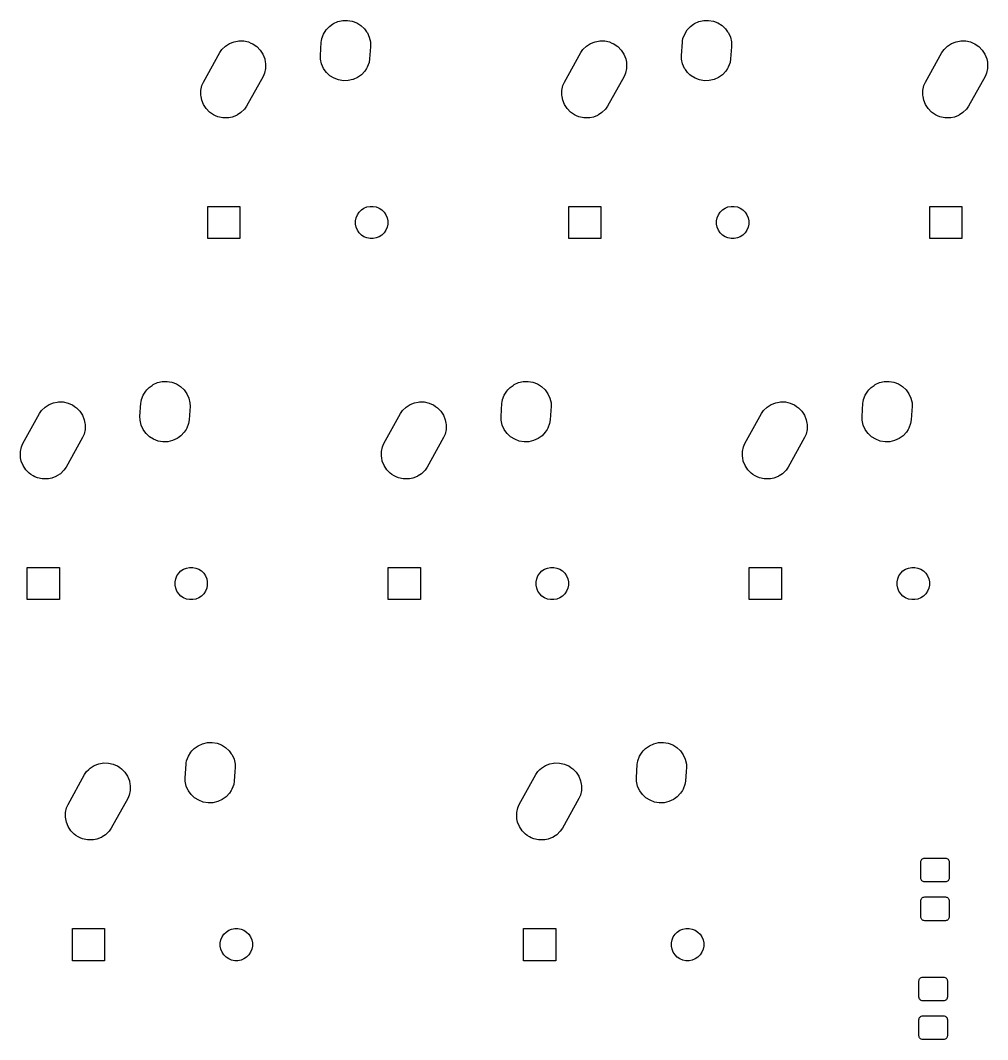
# Model space of a CAD drawing. Extents: x -4 to 377, y -6 to 112.
# Drawn here: x 81.3 to 132.4, y -6 to 47.8 of the extents above; entities that cross this region are included whole.
import ezdxf

# ---------------------------------------------------------------- set-up
doc = ezdxf.new("R2010")
doc.units = 0
doc.header["$MEASUREMENT"] = 0
doc.layers.add('BLACK', color=7, linetype='CONTINUOUS')

msp = doc.modelspace()

# ---------------------------------------------------------------- linework, layer by layer
at = {"layer": 'BLACK', "linetype": 'CONTINUOUS'}
for p, q in [((97.4747, 47.2479), (97.6503, 47.4345)), ((97.6503, 47.4345), (97.8066, 47.5458)), ((97.8066, 47.5458), (97.859, 47.5832)), ((97.859, 47.5832), (98.0927, 47.6883)), ((98.0927, 47.6883), (98.0928, 47.6883)), ((98.0928, 47.6883), (98.3425, 47.7459)), ((98.3425, 47.7459), (98.5986, 47.7536)), ((98.5986, 47.7536), (98.5986, 47.7536)), ((98.5986, 47.7536), (98.8514, 47.7112)), ((98.8514, 47.7112), (99.091, 47.6203)), ((99.091, 47.6203), (99.3083, 47.4844)), ((99.3083, 47.4844), (99.4949, 47.3087)), ((116.525, 47.2479), (116.7, 47.4345)), ((116.7, 47.4345), (116.857, 47.5458)), ((116.857, 47.5458), (116.909, 47.5832)), ((116.909, 47.5832), (117.143, 47.6883)), ((117.143, 47.6883), (117.392, 47.7459)), ((117.143, 47.6883), (117.143, 47.6883)), ((117.392, 47.7459), (117.649, 47.7536)), ((117.649, 47.7536), (117.649, 47.7536)), ((117.649, 47.7536), (117.901, 47.7112)), ((117.901, 47.7112), (118.141, 47.6203)), ((118.141, 47.6203), (118.358, 47.4844)), ((118.358, 47.4844), (118.545, 47.3087)), ((97.228, 46.6729), (97.2479, 46.791)), ((97.2479, 46.791), (97.3388, 47.0306)), ((97.3388, 47.0306), (97.4747, 47.2479)), ((99.4949, 47.3087), (99.6062, 47.1525)), ((99.6062, 47.1525), (99.6436, 47.1)), ((99.6436, 47.1), (99.7487, 46.8663)), ((99.7487, 46.8663), (99.7487, 46.8663)), ((99.7487, 46.8663), (99.8063, 46.6166)), ((116.278, 46.6729), (116.298, 46.791)), ((116.298, 46.791), (116.389, 47.0306)), ((116.389, 47.0306), (116.525, 47.2479)), ((118.545, 47.3087), (118.656, 47.1525)), ((118.656, 47.1525), (118.694, 47.1)), ((118.694, 47.1), (118.799, 46.8663)), ((118.799, 46.8663), (118.799, 46.8663)), ((118.799, 46.8663), (118.856, 46.6166)), ((91.9734, 46.2155), (92.1575, 46.3938)), ((92.1575, 46.3938), (92.3729, 46.5327)), ((92.3729, 46.5327), (92.6112, 46.6269)), ((92.6112, 46.6269), (92.7902, 46.6595)), ((92.7902, 46.6595), (92.8633, 46.6729)), ((92.8633, 46.6729), (93.1196, 46.6687)), ((93.1196, 46.6687), (93.3701, 46.6147)), ((93.3701, 46.6147), (93.5034, 46.5569)), ((93.5034, 46.5569), (93.6052, 46.5128)), ((93.6052, 46.5128), (93.7167, 46.4357)), ((93.7167, 46.4357), (93.816, 46.367)), ((93.816, 46.367), (93.816, 46.367)), ((93.816, 46.367), (93.9943, 46.1829)), ((97.1679, 45.8954), (97.2161, 46.6016)), ((97.2161, 46.6016), (97.228, 46.6729)), ((99.8078, 46.3618), (99.7639, 45.7184)), ((99.8063, 46.6166), (99.8121, 46.4246)), ((99.8121, 46.4246), (99.8078, 46.3618)), ((111.023, 46.2155), (111.208, 46.3938)), ((111.208, 46.3938), (111.423, 46.5327)), ((111.423, 46.5327), (111.661, 46.6269)), ((111.661, 46.6269), (111.84, 46.6595)), ((111.84, 46.6595), (111.913, 46.6729)), ((111.913, 46.6729), (112.17, 46.6687)), ((112.17, 46.6687), (112.42, 46.6147)), ((112.42, 46.6147), (112.553, 46.5569)), ((112.553, 46.5569), (112.655, 46.5128)), ((112.655, 46.5128), (112.767, 46.4357)), ((112.767, 46.4357), (112.866, 46.367)), ((112.866, 46.367), (112.866, 46.367)), ((112.866, 46.367), (113.044, 46.1829)), ((116.218, 45.8954), (116.266, 46.6016)), ((116.266, 46.6016), (116.278, 46.6729)), ((118.858, 46.3618), (118.814, 45.7184)), ((118.856, 46.6166), (118.862, 46.4246)), ((118.862, 46.4246), (118.858, 46.3618)), ((130.073, 46.2155), (130.258, 46.3938)), ((130.258, 46.3938), (130.473, 46.5327)), ((130.473, 46.5327), (130.711, 46.6269)), ((130.711, 46.6269), (130.89, 46.6595)), ((130.89, 46.6595), (130.963, 46.6729)), ((130.963, 46.6729), (131.22, 46.6687)), ((131.22, 46.6687), (131.47, 46.6147)), ((131.47, 46.6147), (131.603, 46.5569)), ((131.603, 46.5569), (131.705, 46.5128)), ((131.705, 46.5128), (131.817, 46.4357)), ((131.817, 46.4357), (131.916, 46.367)), ((131.916, 46.367), (131.916, 46.367)), ((131.916, 46.367), (132.094, 46.1829)), ((90.9912, 44.4859), (91.8642, 46.0575)), ((91.8642, 46.0575), (91.9734, 46.2155)), ((91.9734, 46.2155), (91.9734, 46.2155)), ((93.9943, 46.1829), (94.1332, 45.9675)), ((94.1332, 45.9675), (94.2274, 45.7292)), ((94.2274, 45.7292), (94.26, 45.5502)), ((97.1729, 45.7292), (97.1679, 45.8954)), ((97.1737, 45.7034), (97.1729, 45.7292)), ((99.7639, 45.7184), (99.7321, 45.529)), ((110.041, 44.4859), (110.914, 46.0575)), ((110.914, 46.0575), (111.023, 46.2155)), ((111.023, 46.2155), (111.023, 46.2155)), ((113.044, 46.1829), (113.183, 45.9675)), ((113.183, 45.9675), (113.277, 45.7292)), ((113.277, 45.7292), (113.31, 45.5502)), ((116.223, 45.7292), (116.218, 45.8954)), ((116.224, 45.7034), (116.223, 45.7292)), ((118.814, 45.7184), (118.782, 45.529)), ((129.091, 44.4859), (129.964, 46.0575)), ((129.964, 46.0575), (130.073, 46.2155)), ((130.073, 46.2155), (130.073, 46.2155)), ((132.094, 46.1829), (132.233, 45.9675)), ((132.233, 45.9675), (132.327, 45.7292)), ((132.327, 45.7292), (132.36, 45.5502)), ((94.2692, 45.2208), (94.2152, 44.9703)), ((94.26, 45.5502), (94.2734, 45.4771)), ((94.2734, 45.4771), (94.2692, 45.2208)), ((97.2313, 45.4537), (97.1737, 45.7034)), ((97.3364, 45.22), (97.2313, 45.4537)), ((97.3738, 45.1675), (97.3364, 45.22)), ((99.5978, 45.22), (99.5053, 45.0721)), ((99.6412, 45.2894), (99.5978, 45.22)), ((99.7321, 45.529), (99.6412, 45.2894)), ((113.319, 45.2208), (113.265, 44.9703)), ((113.31, 45.5502), (113.323, 45.4771)), ((113.323, 45.4771), (113.319, 45.2208)), ((116.281, 45.4537), (116.224, 45.7034)), ((116.386, 45.22), (116.281, 45.4537)), ((116.424, 45.1675), (116.386, 45.22)), ((118.648, 45.22), (118.555, 45.0721)), ((118.691, 45.2894), (118.648, 45.22)), ((118.782, 45.529), (118.691, 45.2894)), ((132.369, 45.2208), (132.315, 44.9703)), ((132.36, 45.5502), (132.373, 45.4771)), ((132.373, 45.4771), (132.369, 45.2208)), ((94.1388, 44.7941), (93.2658, 43.2225)), ((94.2152, 44.9703), (94.1388, 44.7941)), ((97.4851, 45.0113), (97.3738, 45.1675)), ((97.6187, 44.8855), (97.4851, 45.0113)), ((97.6717, 44.8356), (97.6187, 44.8855)), ((97.889, 44.6997), (97.6717, 44.8356)), ((98.1286, 44.6088), (97.889, 44.6997)), ((99.121, 44.7368), (98.8873, 44.6317)), ((99.1734, 44.7742), (99.121, 44.7368)), ((99.3297, 44.8855), (99.1734, 44.7742)), ((99.5053, 45.0721), (99.3297, 44.8855)), ((113.189, 44.7941), (112.316, 43.2225)), ((113.265, 44.9703), (113.189, 44.7941)), ((116.535, 45.0113), (116.424, 45.1675)), ((116.669, 44.8855), (116.535, 45.0113)), ((116.722, 44.8356), (116.669, 44.8855)), ((116.939, 44.6997), (116.722, 44.8356)), ((117.179, 44.6088), (116.939, 44.6997)), ((118.171, 44.7368), (117.937, 44.6317)), ((118.223, 44.7742), (118.171, 44.7368)), ((118.38, 44.8855), (118.223, 44.7742)), ((118.555, 45.0721), (118.38, 44.8855)), ((132.239, 44.7941), (131.366, 43.2225)), ((132.315, 44.9703), (132.239, 44.7941)), ((90.8608, 44.0592), (90.9148, 44.3097)), ((90.9148, 44.3097), (90.9912, 44.4859)), ((98.3814, 44.5664), (98.1286, 44.6088)), ((98.6375, 44.5741), (98.3814, 44.5664)), ((98.3814, 44.5664), (98.3814, 44.5664)), ((98.8872, 44.6317), (98.6375, 44.5741)), ((98.8873, 44.6317), (98.8872, 44.6317)), ((109.911, 44.0592), (109.965, 44.3097)), ((109.965, 44.3097), (110.041, 44.4859)), ((117.431, 44.5664), (117.179, 44.6088)), ((117.688, 44.5741), (117.431, 44.5664)), ((117.431, 44.5664), (117.431, 44.5664)), ((117.937, 44.6317), (117.688, 44.5741)), ((117.937, 44.6317), (117.937, 44.6317)), ((128.961, 44.0592), (129.015, 44.3097)), ((129.015, 44.3097), (129.091, 44.4859)), ((90.8566, 43.8029), (90.8608, 44.0592)), ((90.87, 43.7298), (90.8566, 43.8029)), ((90.9026, 43.5508), (90.87, 43.7298)), ((109.907, 43.8029), (109.911, 44.0592)), ((109.92, 43.7298), (109.907, 43.8029)), ((109.953, 43.5508), (109.92, 43.7298)), ((128.957, 43.8029), (128.961, 44.0592)), ((128.97, 43.7298), (128.957, 43.8029)), ((129.003, 43.5508), (128.97, 43.7298)), ((90.9968, 43.3125), (90.9026, 43.5508)), ((91.1357, 43.0971), (90.9968, 43.3125)), ((91.314, 42.913), (91.1357, 43.0971)), ((93.1566, 43.0645), (92.9725, 42.8862)), ((93.2658, 43.2225), (93.1566, 43.0645)), ((93.1566, 43.0645), (93.1566, 43.0645)), ((110.047, 43.3125), (109.953, 43.5508)), ((110.186, 43.0971), (110.047, 43.3125)), ((110.364, 42.913), (110.186, 43.0971)), ((112.207, 43.0645), (112.022, 42.8862)), ((112.316, 43.2225), (112.207, 43.0645)), ((112.207, 43.0645), (112.207, 43.0645)), ((129.097, 43.3125), (129.003, 43.5508)), ((129.236, 43.0971), (129.097, 43.3125)), ((129.414, 42.913), (129.236, 43.0971)), ((131.257, 43.0645), (131.072, 42.8862)), ((131.366, 43.2225), (131.257, 43.0645)), ((131.257, 43.0645), (131.257, 43.0645)), ((91.4133, 42.8443), (91.314, 42.913)), ((91.314, 42.913), (91.314, 42.913)), ((91.5248, 42.7672), (91.4133, 42.8443)), ((91.6266, 42.7231), (91.5248, 42.7672)), ((91.7599, 42.6653), (91.6266, 42.7231)), ((92.0104, 42.6113), (91.7599, 42.6653)), ((92.2667, 42.6071), (92.0104, 42.6113)), ((92.3398, 42.6205), (92.2667, 42.6071)), ((92.5188, 42.6531), (92.3398, 42.6205)), ((92.7345, 42.7384), (92.5188, 42.6531)), ((92.7571, 42.7473), (92.7345, 42.7384)), ((92.788, 42.7672), (92.7571, 42.7473)), ((92.9725, 42.8862), (92.788, 42.7672)), ((110.463, 42.8443), (110.364, 42.913)), ((110.364, 42.913), (110.364, 42.913)), ((110.575, 42.7672), (110.463, 42.8443)), ((110.677, 42.7231), (110.575, 42.7672)), ((110.81, 42.6653), (110.677, 42.7231)), ((111.06, 42.6113), (110.81, 42.6653)), ((111.317, 42.6071), (111.06, 42.6113)), ((111.39, 42.6205), (111.317, 42.6071)), ((111.569, 42.6531), (111.39, 42.6205)), ((111.785, 42.7384), (111.569, 42.6531)), ((111.807, 42.7473), (111.785, 42.7384)), ((111.838, 42.7672), (111.807, 42.7473)), ((112.022, 42.8862), (111.838, 42.7672)), ((129.513, 42.8443), (129.414, 42.913)), ((129.414, 42.913), (129.414, 42.913)), ((129.625, 42.7672), (129.513, 42.8443)), ((129.727, 42.7231), (129.625, 42.7672)), ((129.86, 42.6653), (129.727, 42.7231)), ((130.11, 42.6113), (129.86, 42.6653)), ((130.367, 42.6071), (130.11, 42.6113)), ((130.44, 42.6205), (130.367, 42.6071)), ((130.619, 42.6531), (130.44, 42.6205)), ((130.835, 42.7384), (130.619, 42.6531)), ((130.857, 42.7473), (130.835, 42.7384)), ((130.888, 42.7672), (130.857, 42.7473)), ((131.072, 42.8862), (130.888, 42.7672)), ((91.219, 36.239), (91.219, 37.941)), ((91.219, 37.941), (92.921, 37.941)), ((92.921, 37.941), (92.921, 36.239)), ((99.209, 37.6325), (99.3275, 37.751)), ((99.3275, 37.751), (99.4669, 37.8441)), ((99.4669, 37.8441), (99.6218, 37.9083)), ((99.6218, 37.9083), (99.7862, 37.941)), ((99.7862, 37.941), (99.9538, 37.941)), ((99.9538, 37.941), (100.118, 37.9083)), ((100.118, 37.9083), (100.273, 37.8441)), ((100.273, 37.8441), (100.412, 37.751)), ((100.412, 37.751), (100.531, 37.6325)), ((110.269, 36.239), (110.269, 37.941)), ((110.269, 37.941), (111.971, 37.941)), ((111.971, 37.941), (111.971, 36.239)), ((118.259, 37.6325), (118.378, 37.751)), ((118.378, 37.751), (118.517, 37.8441)), ((118.517, 37.8441), (118.672, 37.9083)), ((118.672, 37.9083), (118.836, 37.941)), ((118.836, 37.941), (119.004, 37.941)), ((119.004, 37.941), (119.168, 37.9083)), ((119.168, 37.9083), (119.323, 37.8441)), ((119.323, 37.8441), (119.462, 37.751)), ((119.462, 37.751), (119.581, 37.6325)), ((129.319, 36.239), (129.319, 37.941)), ((129.319, 37.941), (131.021, 37.941)), ((131.021, 37.941), (131.021, 36.239)), ((99.019, 37.1738), (99.0517, 37.3382)), ((99.019, 37.0062), (99.019, 37.1738)), ((99.0517, 37.3382), (99.1159, 37.4931)), ((99.1159, 37.4931), (99.209, 37.6325)), ((100.531, 37.6325), (100.624, 37.4931)), ((100.624, 37.4931), (100.688, 37.3382)), ((100.688, 37.3382), (100.721, 37.1738)), ((100.721, 37.1738), (100.721, 37.0062)), ((118.069, 37.1738), (118.102, 37.3382)), ((118.069, 37.0062), (118.069, 37.1738)), ((118.102, 37.3382), (118.166, 37.4931)), ((118.166, 37.4931), (118.259, 37.6325)), ((119.581, 37.6325), (119.674, 37.4931)), ((119.674, 37.4931), (119.738, 37.3382)), ((119.738, 37.3382), (119.771, 37.1738)), ((119.771, 37.1738), (119.771, 37.0062)), ((99.0517, 36.8418), (99.019, 37.0062)), ((99.1159, 36.6869), (99.0517, 36.8418)), ((99.209, 36.5475), (99.1159, 36.6869)), ((100.624, 36.6869), (100.531, 36.5475)), ((100.688, 36.8418), (100.624, 36.6869)), ((100.721, 37.0062), (100.688, 36.8418)), ((118.102, 36.8418), (118.069, 37.0062)), ((118.166, 36.6869), (118.102, 36.8418)), ((118.259, 36.5475), (118.166, 36.6869)), ((119.674, 36.6869), (119.581, 36.5475)), ((119.738, 36.8418), (119.674, 36.6869)), ((119.771, 37.0062), (119.738, 36.8418)), ((92.921, 36.239), (91.219, 36.239)), ((99.3275, 36.429), (99.209, 36.5475)), ((99.4669, 36.3359), (99.3275, 36.429)), ((99.6218, 36.2717), (99.4669, 36.3359)), ((99.7862, 36.239), (99.6218, 36.2717)), ((99.9538, 36.239), (99.7862, 36.239)), ((100.118, 36.2717), (99.9538, 36.239)), ((100.273, 36.3359), (100.118, 36.2717)), ((100.412, 36.429), (100.273, 36.3359)), ((100.531, 36.5475), (100.412, 36.429)), ((111.971, 36.239), (110.269, 36.239)), ((118.378, 36.429), (118.259, 36.5475)), ((118.517, 36.3359), (118.378, 36.429)), ((118.672, 36.2717), (118.517, 36.3359)), ((118.836, 36.239), (118.672, 36.2717)), ((119.004, 36.239), (118.836, 36.239)), ((119.168, 36.2717), (119.004, 36.239)), ((119.323, 36.3359), (119.168, 36.2717)), ((119.462, 36.429), (119.323, 36.3359)), ((119.581, 36.5475), (119.462, 36.429)), ((131.021, 36.239), (129.319, 36.239)), ((88.2866, 28.4958), (88.339, 28.5332)), ((88.339, 28.5332), (88.5727, 28.6383)), ((88.5727, 28.6383), (88.5728, 28.6383)), ((88.5728, 28.6383), (88.8225, 28.6959)), ((88.8225, 28.6959), (89.0786, 28.7036)), ((89.0786, 28.7036), (89.0786, 28.7036)), ((89.0786, 28.7036), (89.3314, 28.6612)), ((89.3314, 28.6612), (89.571, 28.5703)), ((89.571, 28.5703), (89.7883, 28.4344)), ((107.337, 28.4958), (107.389, 28.5332)), ((107.389, 28.5332), (107.623, 28.6383)), ((107.623, 28.6383), (107.872, 28.6959)), ((107.623, 28.6383), (107.623, 28.6383)), ((107.872, 28.6959), (108.129, 28.7036)), ((108.129, 28.7036), (108.129, 28.7036)), ((108.129, 28.7036), (108.381, 28.6612)), ((108.381, 28.6612), (108.621, 28.5703)), ((108.621, 28.5703), (108.838, 28.4344)), ((126.387, 28.4958), (126.439, 28.5332)), ((126.439, 28.5332), (126.673, 28.6383)), ((126.673, 28.6383), (126.922, 28.6959)), ((126.673, 28.6383), (126.673, 28.6383)), ((126.922, 28.6959), (127.179, 28.7036)), ((127.179, 28.7036), (127.179, 28.7036)), ((127.179, 28.7036), (127.431, 28.6612)), ((127.431, 28.6612), (127.671, 28.5703)), ((127.671, 28.5703), (127.888, 28.4344)), ((87.7279, 27.741), (87.8188, 27.9806)), ((87.8188, 27.9806), (87.9547, 28.1979)), ((87.9547, 28.1979), (88.0119, 28.2587)), ((88.0119, 28.2587), (88.1303, 28.3845)), ((88.1303, 28.3845), (88.2866, 28.4958)), ((89.7883, 28.4344), (89.9749, 28.2587)), ((89.9749, 28.2587), (90.0862, 28.1024)), ((90.0862, 28.1024), (90.1236, 28.05)), ((90.1236, 28.05), (90.2287, 27.8163)), ((106.778, 27.741), (106.869, 27.9806)), ((106.869, 27.9806), (107.005, 28.1979)), ((107.005, 28.1979), (107.062, 28.2587)), ((107.062, 28.2587), (107.18, 28.3845)), ((107.18, 28.3845), (107.337, 28.4958)), ((108.838, 28.4344), (109.025, 28.2587)), ((109.025, 28.2587), (109.136, 28.1024)), ((109.136, 28.1024), (109.174, 28.05)), ((109.174, 28.05), (109.279, 27.8163)), ((125.828, 27.741), (125.919, 27.9806)), ((125.919, 27.9806), (126.055, 28.1979)), ((126.055, 28.1979), (126.112, 28.2587)), ((126.112, 28.2587), (126.23, 28.3845)), ((126.23, 28.3845), (126.387, 28.4958)), ((127.888, 28.4344), (128.075, 28.2587)), ((128.075, 28.2587), (128.186, 28.1024)), ((128.186, 28.1024), (128.224, 28.05)), ((128.224, 28.05), (128.329, 27.8163)), ((82.6375, 27.3438), (82.8529, 27.4827)), ((82.8529, 27.4827), (83.0912, 27.5769)), ((83.0912, 27.5769), (83.2702, 27.6095)), ((83.2702, 27.6095), (83.3433, 27.6229)), ((83.3433, 27.6229), (83.5996, 27.6187)), ((83.5996, 27.6187), (83.8501, 27.5647)), ((83.8501, 27.5647), (83.9834, 27.5069)), ((83.9834, 27.5069), (84.0852, 27.4628)), ((84.0852, 27.4628), (84.1967, 27.3857)), ((87.6479, 26.8454), (87.6961, 27.5516)), ((87.6961, 27.5516), (87.708, 27.6229)), ((87.708, 27.6229), (87.7279, 27.741)), ((90.2287, 27.8163), (90.2287, 27.8163)), ((90.2287, 27.8163), (90.2863, 27.5666)), ((90.2863, 27.5666), (90.2921, 27.3746)), ((101.688, 27.3438), (101.903, 27.4827)), ((101.903, 27.4827), (102.141, 27.5769)), ((102.141, 27.5769), (102.32, 27.6095)), ((102.32, 27.6095), (102.393, 27.6229)), ((102.393, 27.6229), (102.65, 27.6187)), ((102.65, 27.6187), (102.9, 27.5647)), ((102.9, 27.5647), (103.033, 27.5069)), ((103.033, 27.5069), (103.135, 27.4628)), ((103.135, 27.4628), (103.247, 27.3857)), ((106.698, 26.8454), (106.746, 27.5516)), ((106.746, 27.5516), (106.758, 27.6229)), ((106.758, 27.6229), (106.778, 27.741)), ((109.279, 27.8163), (109.279, 27.8163)), ((109.279, 27.8163), (109.336, 27.5666)), ((109.336, 27.5666), (109.342, 27.3746)), ((120.738, 27.3438), (120.953, 27.4827)), ((120.953, 27.4827), (121.191, 27.5769)), ((121.191, 27.5769), (121.37, 27.6095)), ((121.37, 27.6095), (121.443, 27.6229)), ((121.443, 27.6229), (121.7, 27.6187)), ((121.7, 27.6187), (121.95, 27.5647)), ((121.95, 27.5647), (122.083, 27.5069)), ((122.083, 27.5069), (122.185, 27.4628)), ((122.185, 27.4628), (122.297, 27.3857)), ((125.748, 26.8454), (125.796, 27.5516)), ((125.796, 27.5516), (125.808, 27.6229)), ((125.808, 27.6229), (125.828, 27.741)), ((128.329, 27.8163), (128.329, 27.8163)), ((128.329, 27.8163), (128.386, 27.5666)), ((128.386, 27.5666), (128.392, 27.3746)), ((81.4712, 25.4359), (82.3442, 27.0075)), ((82.3442, 27.0075), (82.4534, 27.1655)), ((82.4534, 27.1655), (82.6375, 27.3438)), ((82.4534, 27.1655), (82.4534, 27.1655)), ((84.1967, 27.3857), (84.296, 27.317)), ((84.296, 27.317), (84.296, 27.317)), ((84.296, 27.317), (84.4743, 27.1329)), ((84.4743, 27.1329), (84.6132, 26.9175)), ((84.6132, 26.9175), (84.7074, 26.6792)), ((90.2778, 27.1655), (90.2439, 26.6684)), ((90.2921, 27.3746), (90.2778, 27.1655)), ((100.521, 25.4359), (101.394, 27.0075)), ((101.394, 27.0075), (101.503, 27.1655)), ((101.503, 27.1655), (101.688, 27.3438)), ((101.503, 27.1655), (101.503, 27.1655)), ((103.247, 27.3857), (103.346, 27.317)), ((103.346, 27.317), (103.346, 27.317)), ((103.346, 27.317), (103.524, 27.1329)), ((103.524, 27.1329), (103.663, 26.9175)), ((103.663, 26.9175), (103.757, 26.6792)), ((109.328, 27.1655), (109.294, 26.6684)), ((109.342, 27.3746), (109.328, 27.1655)), ((119.571, 25.4359), (120.444, 27.0075)), ((120.444, 27.0075), (120.553, 27.1655)), ((120.553, 27.1655), (120.738, 27.3438)), ((120.553, 27.1655), (120.553, 27.1655)), ((122.297, 27.3857), (122.396, 27.317)), ((122.396, 27.317), (122.396, 27.317)), ((122.396, 27.317), (122.574, 27.1329)), ((122.574, 27.1329), (122.713, 26.9175)), ((122.713, 26.9175), (122.807, 26.6792)), ((128.378, 27.1655), (128.344, 26.6684)), ((128.392, 27.3746), (128.378, 27.1655)), ((84.7074, 26.6792), (84.74, 26.5002)), ((84.74, 26.5002), (84.7534, 26.4271)), ((84.7534, 26.4271), (84.7492, 26.1708)), ((87.6529, 26.6792), (87.6479, 26.8454)), ((87.6537, 26.6534), (87.6529, 26.6792)), ((87.7113, 26.4037), (87.6537, 26.6534)), ((87.8164, 26.17), (87.7113, 26.4037)), ((90.2121, 26.479), (90.1212, 26.2394)), ((90.2439, 26.6684), (90.2121, 26.479)), ((103.757, 26.6792), (103.79, 26.5002)), ((103.79, 26.5002), (103.803, 26.4271)), ((103.803, 26.4271), (103.799, 26.1708)), ((106.703, 26.6792), (106.698, 26.8454)), ((106.704, 26.6534), (106.703, 26.6792)), ((106.761, 26.4037), (106.704, 26.6534)), ((106.866, 26.17), (106.761, 26.4037)), ((109.262, 26.479), (109.171, 26.2394)), ((109.294, 26.6684), (109.262, 26.479)), ((122.807, 26.6792), (122.84, 26.5002)), ((122.84, 26.5002), (122.853, 26.4271)), ((122.853, 26.4271), (122.849, 26.1708)), ((125.753, 26.6792), (125.748, 26.8454)), ((125.754, 26.6534), (125.753, 26.6792)), ((125.811, 26.4037), (125.754, 26.6534)), ((125.916, 26.17), (125.811, 26.4037)), ((128.312, 26.479), (128.221, 26.2394)), ((128.344, 26.6684), (128.312, 26.479)), ((84.6952, 25.9203), (84.6188, 25.7441)), ((84.7492, 26.1708), (84.6952, 25.9203)), ((87.8538, 26.1175), (87.8164, 26.17)), ((87.9651, 25.9613), (87.8538, 26.1175)), ((88.0987, 25.8355), (87.9651, 25.9613)), ((88.1517, 25.7856), (88.0987, 25.8355)), ((89.8097, 25.8355), (89.6534, 25.7242)), ((89.9853, 26.0221), (89.8097, 25.8355)), ((90.0778, 26.17), (89.9853, 26.0221)), ((90.1212, 26.2394), (90.0778, 26.17)), ((103.745, 25.9203), (103.669, 25.7441)), ((103.799, 26.1708), (103.745, 25.9203)), ((106.904, 26.1175), (106.866, 26.17)), ((107.015, 25.9613), (106.904, 26.1175)), ((107.149, 25.8355), (107.015, 25.9613)), ((107.202, 25.7856), (107.149, 25.8355)), ((108.86, 25.8355), (108.703, 25.7242)), ((109.035, 26.0221), (108.86, 25.8355)), ((109.128, 26.17), (109.035, 26.0221)), ((109.171, 26.2394), (109.128, 26.17)), ((122.795, 25.9203), (122.719, 25.7441)), ((122.849, 26.1708), (122.795, 25.9203)), ((125.954, 26.1175), (125.916, 26.17)), ((126.065, 25.9613), (125.954, 26.1175)), ((126.199, 25.8355), (126.065, 25.9613)), ((126.252, 25.7856), (126.199, 25.8355)), ((127.91, 25.8355), (127.753, 25.7242)), ((128.085, 26.0221), (127.91, 25.8355)), ((128.178, 26.17), (128.085, 26.0221)), ((128.221, 26.2394), (128.178, 26.17)), ((81.3948, 25.2597), (81.4712, 25.4359)), ((84.6188, 25.7441), (83.7458, 24.1725)), ((88.369, 25.6497), (88.1517, 25.7856)), ((88.6086, 25.5588), (88.369, 25.6497)), ((88.8614, 25.5164), (88.6086, 25.5588)), ((89.1175, 25.5241), (88.8614, 25.5164)), ((88.8614, 25.5164), (88.8614, 25.5164)), ((89.3672, 25.5817), (89.1175, 25.5241)), ((89.3673, 25.5817), (89.3672, 25.5817)), ((89.601, 25.6868), (89.3673, 25.5817)), ((89.6534, 25.7242), (89.601, 25.6868)), ((100.445, 25.2597), (100.521, 25.4359)), ((103.669, 25.7441), (102.796, 24.1725)), ((107.419, 25.6497), (107.202, 25.7856)), ((107.659, 25.5588), (107.419, 25.6497)), ((107.911, 25.5164), (107.659, 25.5588)), ((108.168, 25.5241), (107.911, 25.5164)), ((107.911, 25.5164), (107.911, 25.5164)), ((108.417, 25.5817), (108.168, 25.5241)), ((108.651, 25.6868), (108.417, 25.5817)), ((108.417, 25.5817), (108.417, 25.5817)), ((108.703, 25.7242), (108.651, 25.6868)), ((119.495, 25.2597), (119.571, 25.4359)), ((122.719, 25.7441), (121.846, 24.1725)), ((126.469, 25.6497), (126.252, 25.7856)), ((126.709, 25.5588), (126.469, 25.6497)), ((126.961, 25.5164), (126.709, 25.5588)), ((127.218, 25.5241), (126.961, 25.5164)), ((126.961, 25.5164), (126.961, 25.5164)), ((127.467, 25.5817), (127.218, 25.5241)), ((127.701, 25.6868), (127.467, 25.5817)), ((127.467, 25.5817), (127.467, 25.5817)), ((127.753, 25.7242), (127.701, 25.6868)), ((81.3366, 24.7529), (81.3408, 25.0092)), ((81.35, 24.6798), (81.3366, 24.7529)), ((81.3408, 25.0092), (81.3948, 25.2597)), ((100.387, 24.7529), (100.391, 25.0092)), ((100.4, 24.6798), (100.387, 24.7529)), ((100.391, 25.0092), (100.445, 25.2597)), ((119.437, 24.7529), (119.441, 25.0092)), ((119.45, 24.6798), (119.437, 24.7529)), ((119.441, 25.0092), (119.495, 25.2597)), ((81.3826, 24.5008), (81.35, 24.6798)), ((81.4768, 24.2625), (81.3826, 24.5008)), ((81.6157, 24.0471), (81.4768, 24.2625)), ((100.433, 24.5008), (100.4, 24.6798)), ((100.527, 24.2625), (100.433, 24.5008)), ((100.666, 24.0471), (100.527, 24.2625)), ((119.483, 24.5008), (119.45, 24.6798)), ((119.577, 24.2625), (119.483, 24.5008)), ((119.716, 24.0471), (119.577, 24.2625)), ((81.794, 23.863), (81.6157, 24.0471)), ((81.8933, 23.7943), (81.794, 23.863)), ((81.794, 23.863), (81.794, 23.863)), ((82.0048, 23.7172), (81.8933, 23.7943)), ((82.1066, 23.6731), (82.0048, 23.7172)), ((82.2399, 23.6153), (82.1066, 23.6731)), ((83.2145, 23.6884), (82.9988, 23.6031)), ((83.2371, 23.6973), (83.2145, 23.6884)), ((83.268, 23.7172), (83.2371, 23.6973)), ((83.4525, 23.8362), (83.268, 23.7172)), ((83.6366, 24.0145), (83.4525, 23.8362)), ((83.7458, 24.1725), (83.6366, 24.0145)), ((83.6366, 24.0145), (83.6366, 24.0145)), ((100.844, 23.863), (100.666, 24.0471)), ((100.943, 23.7943), (100.844, 23.863)), ((100.844, 23.863), (100.844, 23.863)), ((101.055, 23.7172), (100.943, 23.7943)), ((101.157, 23.6731), (101.055, 23.7172)), ((101.29, 23.6153), (101.157, 23.6731)), ((102.265, 23.6884), (102.049, 23.6031)), ((102.287, 23.6973), (102.265, 23.6884)), ((102.318, 23.7172), (102.287, 23.6973)), ((102.502, 23.8362), (102.318, 23.7172)), ((102.687, 24.0145), (102.502, 23.8362)), ((102.796, 24.1725), (102.687, 24.0145)), ((102.687, 24.0145), (102.687, 24.0145)), ((119.894, 23.863), (119.716, 24.0471)), ((119.993, 23.7943), (119.894, 23.863)), ((119.894, 23.863), (119.894, 23.863)), ((120.105, 23.7172), (119.993, 23.7943)), ((120.207, 23.6731), (120.105, 23.7172)), ((120.34, 23.6153), (120.207, 23.6731)), ((121.315, 23.6884), (121.099, 23.6031)), ((121.337, 23.6973), (121.315, 23.6884)), ((121.368, 23.7172), (121.337, 23.6973)), ((121.552, 23.8362), (121.368, 23.7172)), ((121.737, 24.0145), (121.552, 23.8362)), ((121.846, 24.1725), (121.737, 24.0145)), ((121.737, 24.0145), (121.737, 24.0145)), ((82.4904, 23.5613), (82.2399, 23.6153)), ((82.7467, 23.5571), (82.4904, 23.5613)), ((82.8198, 23.5705), (82.7467, 23.5571)), ((82.9988, 23.6031), (82.8198, 23.5705)), ((101.54, 23.5613), (101.29, 23.6153)), ((101.797, 23.5571), (101.54, 23.5613)), ((101.87, 23.5705), (101.797, 23.5571)), ((102.049, 23.6031), (101.87, 23.5705)), ((120.59, 23.5613), (120.34, 23.6153)), ((120.847, 23.5571), (120.59, 23.5613)), ((120.92, 23.5705), (120.847, 23.5571)), ((121.099, 23.6031), (120.92, 23.5705)), ((81.699, 17.189), (81.699, 18.891)), ((81.699, 18.891), (83.401, 18.891)), ((83.401, 18.891), (83.401, 17.189)), ((89.9469, 18.7941), (90.1018, 18.8583)), ((90.1018, 18.8583), (90.2662, 18.891)), ((90.2662, 18.891), (90.4338, 18.891)), ((90.4338, 18.891), (90.5982, 18.8583)), ((90.5982, 18.8583), (90.7531, 18.7941)), ((100.749, 17.189), (100.749, 18.891)), ((100.749, 18.891), (102.451, 18.891)), ((102.451, 18.891), (102.451, 17.189)), ((108.997, 18.7941), (109.152, 18.8583)), ((109.152, 18.8583), (109.316, 18.891)), ((109.316, 18.891), (109.484, 18.891)), ((109.484, 18.891), (109.648, 18.8583)), ((109.648, 18.8583), (109.803, 18.7941)), ((119.799, 17.189), (119.799, 18.891)), ((119.799, 18.891), (121.501, 18.891)), ((121.501, 18.891), (121.501, 17.189)), ((128.047, 18.7941), (128.202, 18.8583)), ((128.202, 18.8583), (128.366, 18.891)), ((128.366, 18.891), (128.534, 18.891)), ((128.534, 18.891), (128.698, 18.8583)), ((128.698, 18.8583), (128.853, 18.7941)), ((89.499, 18.1238), (89.5317, 18.2882)), ((89.5317, 18.2882), (89.5959, 18.4431)), ((89.5959, 18.4431), (89.689, 18.5825)), ((89.689, 18.5825), (89.8075, 18.701)), ((89.8075, 18.701), (89.9469, 18.7941)), ((90.7531, 18.7941), (90.8925, 18.701)), ((90.8925, 18.701), (91.011, 18.5825)), ((91.011, 18.5825), (91.1041, 18.4431)), ((91.1041, 18.4431), (91.1683, 18.2882)), ((91.1683, 18.2882), (91.201, 18.1238)), ((108.549, 18.1238), (108.582, 18.2882)), ((108.582, 18.2882), (108.646, 18.4431)), ((108.646, 18.4431), (108.739, 18.5825)), ((108.739, 18.5825), (108.858, 18.701)), ((108.858, 18.701), (108.997, 18.7941)), ((109.803, 18.7941), (109.942, 18.701)), ((109.942, 18.701), (110.061, 18.5825)), ((110.061, 18.5825), (110.154, 18.4431)), ((110.154, 18.4431), (110.218, 18.2882)), ((110.218, 18.2882), (110.251, 18.1238)), ((127.599, 18.1238), (127.632, 18.2882)), ((127.632, 18.2882), (127.696, 18.4431)), ((127.696, 18.4431), (127.789, 18.5825)), ((127.789, 18.5825), (127.908, 18.701)), ((127.908, 18.701), (128.047, 18.7941)), ((128.853, 18.7941), (128.992, 18.701)), ((128.992, 18.701), (129.111, 18.5825)), ((129.111, 18.5825), (129.204, 18.4431)), ((129.204, 18.4431), (129.268, 18.2882)), ((129.268, 18.2882), (129.301, 18.1238)), ((89.499, 17.9562), (89.499, 18.1238)), ((89.5317, 17.7918), (89.499, 17.9562)), ((89.5959, 17.6369), (89.5317, 17.7918)), ((91.1683, 17.7918), (91.1041, 17.6369)), ((91.201, 17.9562), (91.1683, 17.7918)), ((91.201, 18.1238), (91.201, 17.9562)), ((108.549, 17.9562), (108.549, 18.1238)), ((108.582, 17.7918), (108.549, 17.9562)), ((108.646, 17.6369), (108.582, 17.7918)), ((110.218, 17.7918), (110.154, 17.6369)), ((110.251, 17.9562), (110.218, 17.7918)), ((110.251, 18.1238), (110.251, 17.9562)), ((127.599, 17.9562), (127.599, 18.1238)), ((127.632, 17.7918), (127.599, 17.9562)), ((127.696, 17.6369), (127.632, 17.7918)), ((129.268, 17.7918), (129.204, 17.6369)), ((129.301, 17.9562), (129.268, 17.7918)), ((129.301, 18.1238), (129.301, 17.9562)), ((89.689, 17.4975), (89.5959, 17.6369)), ((89.8075, 17.379), (89.689, 17.4975)), ((89.9469, 17.2859), (89.8075, 17.379)), ((90.1018, 17.2217), (89.9469, 17.2859)), ((90.2662, 17.189), (90.1018, 17.2217)), ((90.5982, 17.2217), (90.4338, 17.189)), ((90.7531, 17.2859), (90.5982, 17.2217)), ((90.8925, 17.379), (90.7531, 17.2859)), ((91.011, 17.4975), (90.8925, 17.379)), ((91.1041, 17.6369), (91.011, 17.4975)), ((108.739, 17.4975), (108.646, 17.6369)), ((108.858, 17.379), (108.739, 17.4975)), ((108.997, 17.2859), (108.858, 17.379)), ((109.152, 17.2217), (108.997, 17.2859)), ((109.316, 17.189), (109.152, 17.2217)), ((109.648, 17.2217), (109.484, 17.189)), ((109.803, 17.2859), (109.648, 17.2217)), ((109.942, 17.379), (109.803, 17.2859)), ((110.061, 17.4975), (109.942, 17.379)), ((110.154, 17.6369), (110.061, 17.4975)), ((127.789, 17.4975), (127.696, 17.6369)), ((127.908, 17.379), (127.789, 17.4975)), ((128.047, 17.2859), (127.908, 17.379)), ((128.202, 17.2217), (128.047, 17.2859)), ((128.366, 17.189), (128.202, 17.2217)), ((128.698, 17.2217), (128.534, 17.189)), ((128.853, 17.2859), (128.698, 17.2217)), ((128.992, 17.379), (128.853, 17.2859)), ((129.111, 17.4975), (128.992, 17.379)), ((129.204, 17.6369), (129.111, 17.4975)), ((83.401, 17.189), (81.699, 17.189)), ((90.4338, 17.189), (90.2662, 17.189)), ((102.451, 17.189), (100.749, 17.189)), ((109.484, 17.189), (109.316, 17.189)), ((121.501, 17.189), (119.799, 17.189)), ((128.534, 17.189), (128.366, 17.189)), ((90.1988, 8.9306), (90.3347, 9.14787)), ((90.3347, 9.14787), (90.3919, 9.20871)), ((90.3919, 9.20871), (90.5103, 9.33446)), ((90.5103, 9.33446), (90.6666, 9.44581)), ((90.6666, 9.44581), (90.719, 9.48318)), ((90.719, 9.48318), (90.9527, 9.58834)), ((90.9527, 9.58834), (90.9528, 9.58834)), ((90.9528, 9.58834), (91.2025, 9.64588)), ((91.2025, 9.64588), (91.4586, 9.65359)), ((91.4586, 9.65359), (91.4586, 9.65359)), ((91.4586, 9.65359), (91.7114, 9.61119)), ((91.7114, 9.61119), (91.951, 9.52029)), ((91.951, 9.52029), (92.1683, 9.38439)), ((92.1683, 9.38439), (92.3549, 9.20871)), ((92.3549, 9.20871), (92.4662, 9.05245)), ((114.009, 8.9306), (114.145, 9.14787)), ((114.145, 9.14787), (114.202, 9.20871)), ((114.202, 9.20871), (114.32, 9.33446)), ((114.32, 9.33446), (114.477, 9.44581)), ((114.477, 9.44581), (114.529, 9.48318)), ((114.529, 9.48318), (114.763, 9.58834)), ((114.763, 9.58834), (115.012, 9.64588)), ((114.763, 9.58834), (114.763, 9.58834)), ((115.012, 9.64588), (115.269, 9.65359)), ((115.269, 9.65359), (115.269, 9.65359)), ((115.269, 9.65359), (115.521, 9.61119)), ((115.521, 9.61119), (115.761, 9.52029)), ((115.761, 9.52029), (115.978, 9.38439)), ((115.978, 9.38439), (116.165, 9.20871)), ((116.165, 9.20871), (116.276, 9.05245)), ((90.088, 8.57285), (90.1079, 8.69098)), ((90.1079, 8.69098), (90.1988, 8.9306)), ((92.4662, 9.05245), (92.5036, 9.00001)), ((92.5036, 9.00001), (92.6087, 8.7663)), ((92.6087, 8.7663), (92.6087, 8.7663)), ((92.6087, 8.7663), (92.6663, 8.51657)), ((113.898, 8.57285), (113.918, 8.69098)), ((113.918, 8.69098), (114.009, 8.9306)), ((116.276, 9.05245), (116.314, 9.00001)), ((116.314, 9.00001), (116.419, 8.7663)), ((116.419, 8.7663), (116.419, 8.7663)), ((116.419, 8.7663), (116.476, 8.51657)), ((84.7242, 7.95755), (84.8334, 8.1155)), ((84.8334, 8.1155), (84.9416, 8.22028)), ((84.9416, 8.22028), (85.0175, 8.29376)), ((85.0175, 8.29376), (85.2329, 8.43268)), ((85.2329, 8.43268), (85.4712, 8.52692)), ((85.4712, 8.52692), (85.6502, 8.55952)), ((85.6502, 8.55952), (85.7233, 8.57285)), ((85.7233, 8.57285), (85.9796, 8.56871)), ((85.9796, 8.56871), (86.2301, 8.51467)), ((86.2301, 8.51467), (86.3634, 8.45693)), ((86.3634, 8.45693), (86.4652, 8.41278)), ((86.4652, 8.41278), (86.5767, 8.33569)), ((86.5767, 8.33569), (86.676, 8.26699)), ((86.676, 8.26699), (86.676, 8.26698)), ((86.676, 8.26698), (86.8543, 8.08287)), ((86.8543, 8.08287), (86.9932, 7.86752)), ((90.0279, 7.79539), (90.0761, 8.50157)), ((90.0761, 8.50157), (90.088, 8.57285)), ((92.6578, 8.1155), (92.6239, 7.61843)), ((92.6721, 8.32461), (92.6578, 8.1155)), ((92.6663, 8.51657), (92.6721, 8.32461)), ((108.534, 7.95755), (108.643, 8.1155)), ((108.643, 8.1155), (108.752, 8.22028)), ((108.752, 8.22028), (108.828, 8.29376)), ((108.828, 8.29376), (109.043, 8.43268)), ((109.043, 8.43268), (109.281, 8.52692)), ((109.281, 8.52692), (109.46, 8.55952)), ((109.46, 8.55952), (109.533, 8.57285)), ((109.533, 8.57285), (109.79, 8.56871)), ((109.79, 8.56871), (110.04, 8.51467)), ((110.04, 8.51467), (110.173, 8.45693)), ((110.173, 8.45693), (110.275, 8.41278)), ((110.275, 8.41278), (110.387, 8.33569)), ((110.387, 8.33569), (110.486, 8.26699)), ((110.486, 8.26699), (110.486, 8.26698)), ((110.486, 8.26698), (110.664, 8.08287)), ((110.664, 8.08287), (110.803, 7.86752)), ((113.838, 7.79539), (113.886, 8.50157)), ((113.886, 8.50157), (113.898, 8.57285)), ((116.468, 8.1155), (116.434, 7.61843)), ((116.482, 8.32461), (116.468, 8.1155)), ((116.476, 8.51657), (116.482, 8.32461)), ((83.8512, 6.38591), (84.7242, 7.95755)), ((86.9932, 7.86752), (87.0874, 7.6292)), ((87.0874, 7.6292), (87.12, 7.45025)), ((90.0337, 7.60343), (90.0279, 7.79539)), ((90.0705, 7.44388), (90.0337, 7.60343)), ((92.6239, 7.61843), (92.5921, 7.42902)), ((107.661, 6.38591), (108.534, 7.95755)), ((110.803, 7.86752), (110.897, 7.6292)), ((110.897, 7.6292), (110.93, 7.45025)), ((113.844, 7.60343), (113.838, 7.79539)), ((113.88, 7.44388), (113.844, 7.60343)), ((116.434, 7.61843), (116.402, 7.42902)), ((87.1292, 7.12083), (87.0752, 6.87032)), ((87.12, 7.45025), (87.1334, 7.37707)), ((87.1334, 7.37707), (87.1292, 7.12083)), ((90.0913, 7.3537), (90.0705, 7.44388)), ((90.1964, 7.11999), (90.0913, 7.3537)), ((90.2114, 7.099), (90.1964, 7.11999)), ((90.3451, 6.91129), (90.2114, 7.099)), ((92.4578, 7.11999), (92.3653, 6.97213)), ((92.5012, 7.1894), (92.4578, 7.11999)), ((92.5921, 7.42902), (92.5012, 7.1894)), ((110.939, 7.12083), (110.885, 6.87032)), ((110.93, 7.45025), (110.943, 7.37707)), ((110.943, 7.37707), (110.939, 7.12083)), ((113.901, 7.3537), (113.88, 7.44388)), ((114.006, 7.11999), (113.901, 7.3537)), ((114.021, 7.099), (114.006, 7.11999)), ((114.155, 6.91129), (114.021, 7.099)), ((116.268, 7.11999), (116.175, 6.97213)), ((116.311, 7.1894), (116.268, 7.11999)), ((116.402, 7.42902), (116.311, 7.1894)), ((86.9988, 6.69409), (86.1258, 5.12245)), ((87.0752, 6.87032), (86.9988, 6.69409)), ((90.4787, 6.78554), (90.3451, 6.91129)), ((90.5317, 6.73561), (90.4787, 6.78554)), ((90.749, 6.59971), (90.5317, 6.73561)), ((90.9886, 6.50881), (90.749, 6.59971)), ((91.2414, 6.46641), (90.9886, 6.50881)), ((91.4975, 6.47412), (91.2414, 6.46641)), ((91.2414, 6.46641), (91.2414, 6.46641)), ((91.7472, 6.53166), (91.4975, 6.47412)), ((91.7473, 6.53166), (91.7472, 6.53166)), ((91.981, 6.63682), (91.7473, 6.53166)), ((92.0334, 6.67419), (91.981, 6.63682)), ((92.1897, 6.78554), (92.0334, 6.67419)), ((92.3653, 6.97213), (92.1897, 6.78554)), ((110.809, 6.69409), (109.936, 5.12245)), ((110.885, 6.87032), (110.809, 6.69409)), ((114.289, 6.78554), (114.155, 6.91129)), ((114.342, 6.73561), (114.289, 6.78554)), ((114.559, 6.59971), (114.342, 6.73561)), ((114.799, 6.50881), (114.559, 6.59971)), ((115.051, 6.46641), (114.799, 6.50881)), ((115.308, 6.47412), (115.051, 6.46641)), ((115.051, 6.46641), (115.051, 6.46641)), ((115.557, 6.53166), (115.308, 6.47412)), ((115.791, 6.63682), (115.557, 6.53166)), ((115.557, 6.53166), (115.557, 6.53166)), ((115.843, 6.67419), (115.791, 6.63682)), ((116, 6.78554), (115.843, 6.67419)), ((116.175, 6.97213), (116, 6.78554)), ((83.7166, 5.70293), (83.7208, 5.95917)), ((83.7208, 5.95917), (83.7748, 6.20968)), ((83.7748, 6.20968), (83.8512, 6.38591)), ((107.527, 5.70293), (107.531, 5.95917)), ((107.531, 5.95917), (107.585, 6.20968)), ((107.585, 6.20968), (107.661, 6.38591)), ((83.73, 5.62975), (83.7166, 5.70293)), ((83.7626, 5.4508), (83.73, 5.62975)), ((83.8568, 5.21248), (83.7626, 5.4508)), ((107.54, 5.62975), (107.527, 5.70293)), ((107.573, 5.4508), (107.54, 5.62975)), ((107.667, 5.21248), (107.573, 5.4508)), ((83.9957, 4.99713), (83.8568, 5.21248)), ((84.174, 4.81302), (83.9957, 4.99713)), ((86.0166, 4.9645), (85.8325, 4.78624)), ((86.1258, 5.12245), (86.0166, 4.9645)), ((86.0166, 4.9645), (86.0166, 4.9645)), ((107.806, 4.99713), (107.667, 5.21248)), ((107.984, 4.81302), (107.806, 4.99713)), ((109.827, 4.9645), (109.642, 4.78624)), ((109.936, 5.12245), (109.827, 4.9645)), ((109.827, 4.9645), (109.827, 4.9645)), ((84.174, 4.81301), (84.174, 4.81302)), ((84.2636, 4.751), (84.174, 4.81301)), ((84.3848, 4.66721), (84.2636, 4.751)), ((84.4866, 4.62307), (84.3848, 4.66721)), ((84.6199, 4.56533), (84.4866, 4.62307)), ((84.8704, 4.51129), (84.6199, 4.56533)), ((85.1267, 4.50715), (84.8704, 4.51129)), ((85.1998, 4.52048), (85.1267, 4.50715)), ((85.3788, 4.55308), (85.1998, 4.52048)), ((85.5945, 4.6384), (85.3788, 4.55308)), ((85.6171, 4.64732), (85.5945, 4.6384)), ((85.648, 4.66721), (85.6171, 4.64732)), ((85.8325, 4.78624), (85.648, 4.66721)), ((107.984, 4.81301), (107.984, 4.81302)), ((108.074, 4.751), (107.984, 4.81301)), ((108.195, 4.66721), (108.074, 4.751)), ((108.297, 4.62307), (108.195, 4.66721)), ((108.43, 4.56533), (108.297, 4.62307)), ((108.68, 4.51129), (108.43, 4.56533)), ((108.937, 4.50715), (108.68, 4.51129)), ((109.01, 4.52048), (108.937, 4.50715)), ((109.189, 4.55308), (109.01, 4.52048)), ((109.405, 4.6384), (109.189, 4.55308)), ((109.427, 4.64732), (109.405, 4.6384)), ((109.458, 4.66721), (109.427, 4.64732)), ((109.642, 4.78624), (109.458, 4.66721)), ((128.849, 3.34334), (128.853, 3.38867)), ((128.849, 2.50666), (128.849, 3.34334)), ((128.853, 3.38867), (128.865, 3.42637)), ((128.865, 3.42637), (128.883, 3.4611)), ((128.883, 3.4611), (128.908, 3.49155)), ((128.908, 3.49155), (128.939, 3.51653)), ((128.939, 3.51653), (128.974, 3.5351)), ((128.974, 3.5351), (129.011, 3.54653)), ((129.011, 3.54653), (129.057, 3.551)), ((129.057, 3.551), (130.143, 3.551)), ((130.143, 3.551), (130.189, 3.54653)), ((130.189, 3.54653), (130.226, 3.5351)), ((130.226, 3.5351), (130.261, 3.51653)), ((130.261, 3.51653), (130.292, 3.49155)), ((130.292, 3.49155), (130.317, 3.4611)), ((130.317, 3.4611), (130.335, 3.42637)), ((130.335, 3.42637), (130.347, 3.38867)), ((130.347, 3.38867), (130.351, 3.34334)), ((130.351, 3.34334), (130.351, 2.50666)), ((128.853, 2.46133), (128.849, 2.50666)), ((128.865, 2.42363), (128.853, 2.46133)), ((128.883, 2.3889), (128.865, 2.42363)), ((128.908, 2.35845), (128.883, 2.3889)), ((128.939, 2.33347), (128.908, 2.35845)), ((128.974, 2.3149), (128.939, 2.33347)), ((129.011, 2.30347), (128.974, 2.3149)), ((129.057, 2.299), (129.011, 2.30347)), ((130.143, 2.299), (129.057, 2.299)), ((130.189, 2.30347), (130.143, 2.299)), ((130.226, 2.3149), (130.189, 2.30347)), ((130.261, 2.33347), (130.226, 2.3149)), ((130.292, 2.35845), (130.261, 2.33347)), ((130.317, 2.3889), (130.292, 2.35845)), ((130.335, 2.42363), (130.317, 2.3889)), ((130.347, 2.46133), (130.335, 2.42363)), ((130.351, 2.50666), (130.347, 2.46133)), ((128.849, 1.29334), (128.853, 1.33867)), ((128.849, 0.45666), (128.849, 1.29334)), ((128.853, 1.33867), (128.865, 1.37637)), ((128.865, 1.37637), (128.883, 1.4111)), ((128.883, 1.4111), (128.908, 1.44155)), ((128.908, 1.44155), (128.939, 1.46653)), ((128.939, 1.46653), (128.974, 1.4851)), ((128.974, 1.4851), (129.011, 1.49653)), ((129.011, 1.49653), (129.057, 1.501)), ((129.057, 1.501), (130.143, 1.501)), ((130.143, 1.501), (130.189, 1.49653)), ((130.189, 1.49653), (130.226, 1.4851)), ((130.226, 1.4851), (130.261, 1.46653)), ((130.261, 1.46653), (130.292, 1.44155)), ((130.292, 1.44155), (130.317, 1.4111)), ((130.317, 1.4111), (130.335, 1.37637)), ((130.335, 1.37637), (130.347, 1.33867)), ((130.347, 1.33867), (130.351, 1.29334)), ((130.351, 1.29334), (130.351, 0.45666)), ((128.853, 0.41133), (128.849, 0.45666)), ((128.865, 0.37363), (128.853, 0.41133)), ((128.883, 0.3389), (128.865, 0.37363)), ((128.908, 0.30845), (128.883, 0.3389)), ((128.939, 0.28347), (128.908, 0.30845)), ((128.974, 0.2649), (128.939, 0.28347)), ((129.011, 0.25346), (128.974, 0.2649)), ((129.057, 0.249), (129.011, 0.25346)), ((130.143, 0.249), (129.057, 0.249)), ((130.189, 0.25346), (130.143, 0.249)), ((130.226, 0.2649), (130.189, 0.25346)), ((130.261, 0.28347), (130.226, 0.2649)), ((130.292, 0.30845), (130.261, 0.28347)), ((130.317, 0.3389), (130.292, 0.30845)), ((130.335, 0.37363), (130.317, 0.3389)), ((130.347, 0.41133), (130.335, 0.37363)), ((130.351, 0.45666), (130.347, 0.41133)), ((84.079, -1.861), (84.079, -0.159)), ((84.079, -0.159), (85.781, -0.159)), ((85.781, -0.159), (85.781, -1.861)), ((91.9759, -0.6069), (92.069, -0.46752)), ((92.069, -0.46752), (92.1875, -0.34898)), ((92.1875, -0.34898), (92.3269, -0.25585)), ((92.3269, -0.25585), (92.4818, -0.1917)), ((92.4818, -0.1917), (92.6462, -0.159)), ((92.6462, -0.159), (92.8138, -0.159)), ((92.8138, -0.159), (92.9782, -0.1917)), ((92.9782, -0.1917), (93.1331, -0.25585)), ((93.1331, -0.25585), (93.2725, -0.34898)), ((93.2725, -0.34898), (93.391, -0.46752)), ((93.391, -0.46752), (93.4841, -0.6069)), ((107.889, -1.861), (107.889, -0.159)), ((107.889, -0.159), (109.591, -0.159)), ((109.591, -0.159), (109.591, -1.861)), ((115.786, -0.6069), (115.879, -0.46752)), ((115.879, -0.46752), (115.998, -0.34898)), ((115.998, -0.34898), (116.137, -0.25585)), ((116.137, -0.25585), (116.292, -0.1917)), ((116.292, -0.1917), (116.456, -0.159)), ((116.456, -0.159), (116.624, -0.159)), ((116.624, -0.159), (116.788, -0.1917)), ((116.788, -0.1917), (116.943, -0.25585)), ((116.943, -0.25585), (117.082, -0.34898)), ((117.082, -0.34898), (117.201, -0.46752)), ((117.201, -0.46752), (117.294, -0.6069)), ((91.879, -0.92618), (91.9117, -0.76177)), ((91.879, -1.09382), (91.879, -0.92618)), ((91.9117, -0.76177), (91.9759, -0.6069)), ((93.4841, -0.6069), (93.5483, -0.76177)), ((93.5483, -0.76177), (93.581, -0.92618)), ((93.581, -0.92618), (93.581, -1.09382)), ((115.689, -0.92618), (115.722, -0.76177)), ((115.689, -1.09382), (115.689, -0.92618)), ((115.722, -0.76177), (115.786, -0.6069)), ((117.294, -0.6069), (117.358, -0.76177)), ((117.358, -0.76177), (117.391, -0.92618)), ((117.391, -0.92618), (117.391, -1.09382)), ((91.9117, -1.25823), (91.879, -1.09382)), ((91.9759, -1.4131), (91.9117, -1.25823)), ((92.069, -1.55248), (91.9759, -1.4131)), ((92.1875, -1.67101), (92.069, -1.55248)), ((93.391, -1.55248), (93.2725, -1.67101)), ((93.4841, -1.4131), (93.391, -1.55248)), ((93.5483, -1.25823), (93.4841, -1.4131)), ((93.581, -1.09382), (93.5483, -1.25823)), ((115.722, -1.25823), (115.689, -1.09382)), ((115.786, -1.4131), (115.722, -1.25823)), ((115.879, -1.55248), (115.786, -1.4131)), ((115.998, -1.67101), (115.879, -1.55248)), ((117.201, -1.55248), (117.082, -1.67101)), ((117.294, -1.4131), (117.201, -1.55248)), ((117.358, -1.25823), (117.294, -1.4131)), ((117.391, -1.09382), (117.358, -1.25823)), ((85.781, -1.861), (84.079, -1.861)), ((92.3269, -1.76415), (92.1875, -1.67101)), ((92.4818, -1.8283), (92.3269, -1.76415)), ((92.6462, -1.861), (92.4818, -1.8283)), ((92.8138, -1.861), (92.6462, -1.861)), ((92.9782, -1.8283), (92.8138, -1.861)), ((93.1331, -1.76415), (92.9782, -1.8283)), ((93.2725, -1.67101), (93.1331, -1.76415)), ((109.591, -1.861), (107.889, -1.861)), ((116.137, -1.76415), (115.998, -1.67101)), ((116.292, -1.8283), (116.137, -1.76415)), ((116.456, -1.861), (116.292, -1.8283)), ((116.624, -1.861), (116.456, -1.861)), ((116.788, -1.8283), (116.624, -1.861)), ((116.943, -1.76415), (116.788, -1.8283)), ((117.082, -1.67101), (116.943, -1.76415)), ((128.749, -2.93166), (128.753, -2.88633)), ((128.749, -3.76834), (128.749, -2.93166)), ((128.753, -2.88633), (128.765, -2.84863)), ((128.765, -2.84863), (128.783, -2.8139)), ((128.783, -2.8139), (128.808, -2.78345)), ((128.808, -2.78345), (128.839, -2.75847)), ((128.839, -2.75847), (128.874, -2.7399)), ((128.874, -2.7399), (128.911, -2.72846)), ((128.911, -2.72846), (128.957, -2.724)), ((128.957, -2.724), (130.043, -2.724)), ((130.043, -2.724), (130.089, -2.72846)), ((130.089, -2.72846), (130.126, -2.7399)), ((130.126, -2.7399), (130.161, -2.75847)), ((130.161, -2.75847), (130.192, -2.78345)), ((130.192, -2.78345), (130.217, -2.8139)), ((130.217, -2.8139), (130.235, -2.84863)), ((130.235, -2.84863), (130.247, -2.88633)), ((130.247, -2.88633), (130.251, -2.93166)), ((130.251, -2.93166), (130.251, -3.76834)), ((128.753, -3.81367), (128.749, -3.76834)), ((128.765, -3.85137), (128.753, -3.81367)), ((128.783, -3.8861), (128.765, -3.85137)), ((128.808, -3.91655), (128.783, -3.8861)), ((128.839, -3.94153), (128.808, -3.91655)), ((128.874, -3.9601), (128.839, -3.94153)), ((128.911, -3.97153), (128.874, -3.9601)), ((128.957, -3.976), (128.911, -3.97153)), ((130.043, -3.976), (128.957, -3.976)), ((130.089, -3.97153), (130.043, -3.976)), ((130.126, -3.9601), (130.089, -3.97153)), ((130.161, -3.94153), (130.126, -3.9601)), ((130.192, -3.91655), (130.161, -3.94153)), ((130.217, -3.8861), (130.192, -3.91655)), ((130.235, -3.85137), (130.217, -3.8861)), ((130.247, -3.81367), (130.235, -3.85137)), ((130.251, -3.76834), (130.247, -3.81367)), ((128.783, -4.8639), (128.808, -4.83345)), ((128.808, -4.83345), (128.839, -4.80847)), ((128.839, -4.80847), (128.874, -4.7899)), ((128.874, -4.7899), (128.911, -4.77846)), ((128.911, -4.77846), (128.957, -4.774)), ((128.957, -4.774), (130.043, -4.774)), ((130.043, -4.774), (130.089, -4.77846)), ((130.089, -4.77846), (130.126, -4.7899)), ((130.126, -4.7899), (130.161, -4.80847)), ((130.161, -4.80847), (130.192, -4.83345)), ((130.192, -4.83345), (130.217, -4.8639)), ((128.749, -4.98166), (128.753, -4.93633)), ((128.749, -5.81834), (128.749, -4.98166)), ((128.753, -4.93633), (128.765, -4.89863)), ((128.765, -4.89863), (128.783, -4.8639)), ((130.217, -4.8639), (130.235, -4.89863)), ((130.235, -4.89863), (130.247, -4.93633)), ((130.247, -4.93633), (130.251, -4.98166)), ((130.251, -4.98166), (130.251, -5.81834)), ((128.753, -5.86367), (128.749, -5.81834)), ((128.765, -5.90137), (128.753, -5.86367)), ((128.783, -5.9361), (128.765, -5.90137)), ((130.235, -5.90137), (130.217, -5.9361)), ((130.247, -5.86367), (130.235, -5.90137)), ((130.251, -5.81834), (130.247, -5.86367)), ((128.808, -5.96655), (128.783, -5.9361)), ((128.839, -5.99153), (128.808, -5.96655)), ((128.874, -6.0101), (128.839, -5.99153)), ((128.911, -6.02154), (128.874, -6.0101)), ((128.957, -6.026), (128.911, -6.02154)), ((130.043, -6.026), (128.957, -6.026)), ((130.089, -6.02154), (130.043, -6.026)), ((130.126, -6.0101), (130.089, -6.02154)), ((130.161, -5.99153), (130.126, -6.0101)), ((130.192, -5.96655), (130.161, -5.99153)), ((130.217, -5.9361), (130.192, -5.96655))]:
    msp.add_line(p, q, dxfattribs=at)

doc.saveas('drawing.dxf')
